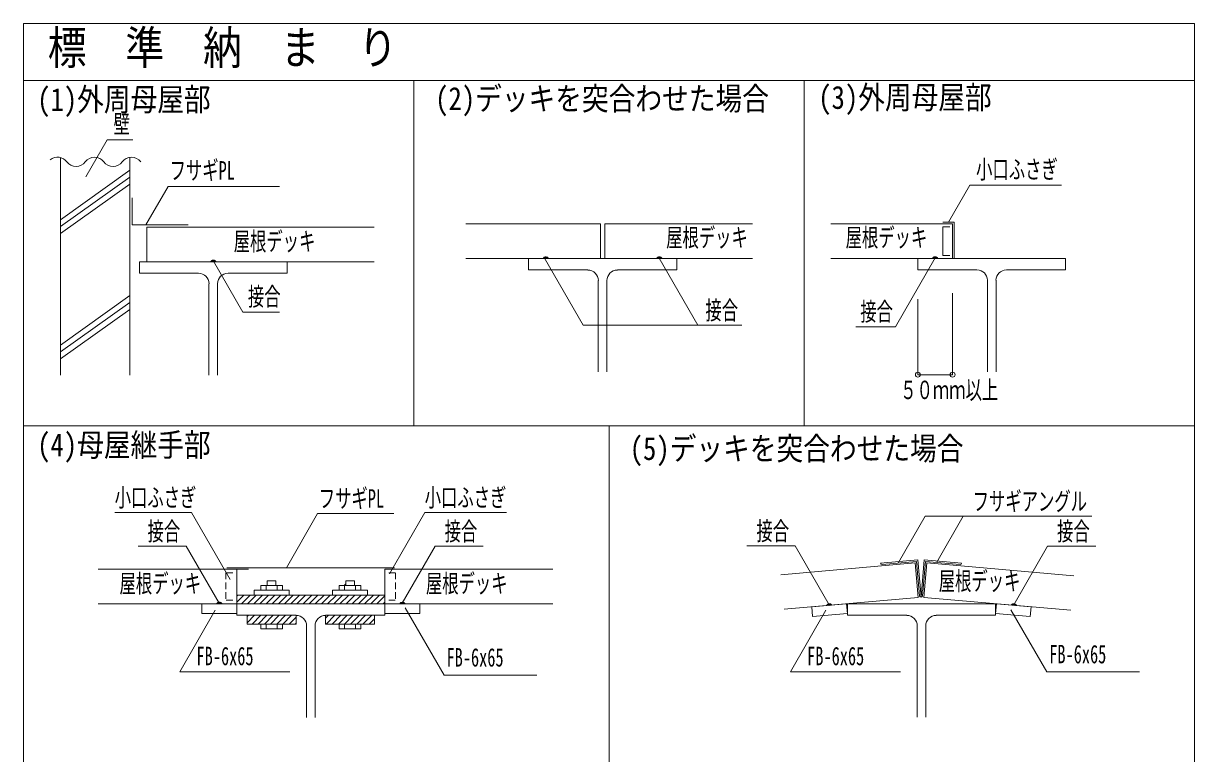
# Model space of a CAD drawing. Units: millimetres, scale not verified. Extents: x -2940 to 2940, y -2044 to 2044.
# Drawn here: x 1211 to 2940, y 966 to 2044 of the extents above; entities that cross this region are included whole.
import ezdxf
from ezdxf.enums import TextEntityAlignment as Align

# ---------------------------------------------------------------- set-up
doc = ezdxf.new("R2010")
doc.units = ezdxf.units.MM
doc.header["$LTSCALE"] = 8
doc.linetypes.add('DASHED1', pattern=[1.8, 1.2, -0.6])
for name, color, linetype, lineweight in [('0-0_特記', 4, 'Continuous', 18), ('0-7_32', 7, 'Continuous', 18), ('0-A_80', 7, 'Continuous', 18)]:
    doc.layers.add(name, color=color, linetype=linetype, lineweight=lineweight)
doc.layers.add('0-B_96', color=7, linetype='Continuous')
doc.styles.add('ＭＳ ゴシック', font='')
doc.styles.get('ＭＳ ゴシック').set_extended_font_data('MS Gothic')

msp = doc.modelspace()

# ---------------------------------------------------------------- linework, layer by layer
at = {"layer": '0-0_特記', "color": 3}
for p, q in [((1211.044, -590.165), (1211.044, 2044.5)), ((1211.044, 2044.5), (2940.286, 2044.5)), ((2940.286, -1584.549), (2940.286, 2044.5)), ((1211.044, 1960.19), (2940.286, 1960.19))]:
    msp.add_line(p, q, dxfattribs=at)
at = {"layer": '0-0_特記', "lineweight": 9}
for p, q in [((1303.356, 1817.834), (1334.918, 1872.502)), ((1334.918, 1872.502), (1372.47, 1872.502)), ((1265.788, 1846.534), (1265.788, 1525.062)), ((1368.013, 1846.87), (1368.013, 1525.062)), ((1391.905, 1747.206), (1424.57, 1803.784)), ((1424.57, 1803.784), (1589.076, 1803.784)), ((2576.903, 1750.941), (2608.466, 1805.609)), ((2608.466, 1805.609), (2743.872, 1805.609)), ((2568.62, 1744.358), (2568.62, 1702.063)), ((2578.706, 1744.358), (2568.62, 1744.358)), ((1488.042, 1692.686), (1490.027, 1694.69)), ((1489.862, 1692.686), (1492.041, 1694.885)), ((1956.829, 1680.467), (1956.829, 1697.478)), ((1980.4, 1697.478), (1979.298, 1698.599)), ((1982.201, 1697.478), (1980.379, 1699.316)), ((1980.528, 1697.986), (2037.746, 1598.882)), ((1984.022, 1697.478), (1981.843, 1699.675)), ((1985.842, 1697.478), (1983.856, 1699.481)), ((2063.027, 1697.478), (2069.434, 1697.478)), ((2146.619, 1697.478), (2148.605, 1699.481)), ((2148.438, 1697.478), (2150.618, 1699.675)), ((2149.688, 1698.142), (2206.995, 1598.882)), ((2150.258, 1697.478), (2152.082, 1699.316)), ((2152.061, 1697.478), (2153.162, 1698.599)), ((2175.631, 1680.467), (2175.631, 1697.478)), ((2498.635, 1596.675), (2557.478, 1698.594)), ((2531.695, 1680.703), (2531.695, 1697.654)), ((2749.746, 1697.654), (2531.695, 1697.654)), ((2555.185, 1697.654), (2554.086, 1698.773)), ((2556.98, 1697.654), (2555.165, 1699.487)), ((2558.794, 1697.654), (2556.622, 1699.846)), ((2560.608, 1697.654), (2558.63, 1699.651)), ((2578.706, 1702.063), (2568.62, 1702.063)), ((2749.746, 1680.703), (2749.746, 1697.654)), ((1549.118, 1692.686), (1382.384, 1692.686)), ((1491.682, 1692.686), (1493.504, 1694.525)), ((1491.731, 1693.463), (1535.118, 1618.315)), ((1493.484, 1692.686), (1494.585, 1693.808)), ((2044.376, 1680.467), (1956.829, 1680.467)), ((2088.085, 1680.467), (2175.631, 1680.467)), ((2618.941, 1680.703), (2531.695, 1680.703)), ((2662.501, 1680.703), (2749.746, 1680.703)), ((1485.004, 1660.222), (1485.004, 1525.062)), ((1497.816, 1660.222), (1497.816, 1525.062)), ((2059.802, 1530.03), (2059.802, 1664.899)), ((2072.659, 1530.03), (2072.659, 1664.899)), ((2634.314, 1665.19), (2634.314, 1530.03)), ((2647.127, 1665.19), (2647.127, 1530.03)), ((2583.012, 1525.885), (2583.012, 1646.154)), ((2531.714, 1525.885), (2531.714, 1637.346)), ((1589.047, 1618.315), (1535.118, 1618.315)), ((2271.898, 1598.882), (2037.746, 1598.882)), ((2440.024, 1596.675), (2498.635, 1596.675)), ((2531.714, 1525.885), (2583.012, 1525.885)), ((1211.044, 1450.119), (2940.286, 1450.119)), ((1346.112, 1322.633), (1459.126, 1322.633)), ((1459.126, 1322.633), (1516.343, 1223.529)), ((1599.254, 1240.87), (1645.432, 1320.852)), ((1758.154, 1320.852), (1645.432, 1320.852)), ((1751.414, 1231.792), (1803.861, 1322.633)), ((1803.861, 1322.633), (1924.503, 1322.633)), ((2503.089, 1248.579), (2542.518, 1316.872)), ((2542.518, 1316.872), (2788.378, 1316.872)), ((2559.61, 1249.149), (2598.709, 1316.872)), ((1451.408, 1272.635), (1380.362, 1272.635)), ((1451.408, 1272.635), (1500.022, 1188.434)), ((1770.315, 1188.326), (1818.991, 1272.635)), ((1890.038, 1272.635), (1818.991, 1272.635)), ((2350.446, 1273.01), (2279.398, 1273.01)), ((2350.446, 1273.01), (2400.69, 1185.986)), ((2673.286, 1186.004), (2723.303, 1272.635)), ((2794.35, 1272.635), (2723.303, 1272.635)), ((1593.554, 1214.592), (1561.382, 1214.592)), ((1561.382, 1214.592), (1561.382, 1207.58)), ((1569.426, 1207.58), (1569.426, 1214.592)), ((1583.903, 1221.605), (1571.034, 1221.605)), ((1571.034, 1221.605), (1571.034, 1214.592)), ((1583.903, 1221.605), (1583.903, 1214.592)), ((1585.511, 1207.58), (1585.511, 1214.592)), ((1593.554, 1214.592), (1593.554, 1207.58)), ((1677.211, 1214.592), (1709.383, 1214.592)), ((1677.211, 1214.592), (1677.211, 1207.58)), ((1684.549, 1214.592), (1686.862, 1216.928)), ((1685.255, 1207.58), (1685.255, 1214.592)), ((1686.862, 1221.605), (1699.731, 1221.605)), ((1686.862, 1221.605), (1686.862, 1214.592)), ((1699.731, 1221.605), (1699.731, 1214.592)), ((1701.34, 1207.58), (1701.34, 1214.592)), ((1709.383, 1214.592), (1709.383, 1207.58)), ((1744.784, 1200.569), (1525.982, 1200.569)), ((1525.982, 1189.83), (1536.624, 1200.569)), ((1525.982, 1199.011), (1527.525, 1200.569)), ((1532.855, 1187.583), (1545.724, 1200.569)), ((1541.954, 1187.583), (1554.823, 1200.569)), ((1551.054, 1187.583), (1563.924, 1200.569)), ((1560.153, 1187.583), (1573.021, 1200.569)), ((1569.254, 1187.583), (1582.12, 1200.569)), ((1578.35, 1187.583), (1591.219, 1200.569)), ((1587.451, 1187.583), (1600.32, 1200.569)), ((1596.55, 1187.583), (1609.418, 1200.569)), ((1603.205, 1207.58), (1603.205, 1200.569)), ((1605.65, 1187.583), (1618.52, 1200.569)), ((1614.749, 1187.583), (1627.618, 1200.569)), ((1623.849, 1187.583), (1636.717, 1200.569)), ((1632.948, 1187.583), (1645.816, 1200.569)), ((1642.048, 1187.583), (1654.916, 1200.569)), ((1651.147, 1187.583), (1664.016, 1200.569)), ((1660.246, 1187.583), (1673.115, 1200.569)), ((1667.561, 1207.58), (1667.561, 1200.569)), ((1669.346, 1187.583), (1682.214, 1200.569)), ((1678.445, 1187.583), (1691.314, 1200.569)), ((1687.544, 1187.583), (1700.413, 1200.569)), ((1696.643, 1187.583), (1709.512, 1200.569)), ((1705.743, 1187.583), (1718.611, 1200.569)), ((1714.844, 1187.583), (1727.71, 1200.569)), ((1723.941, 1187.583), (1736.81, 1200.569)), ((1733.042, 1187.583), (1744.784, 1199.433)), ((1441.792, 1087.162), (1494.238, 1178.002)), ((1474.508, 1187.583), (1474.508, 1173.3)), ((1496.969, 1187.583), (1498.954, 1189.586)), ((1498.789, 1187.583), (1500.968, 1189.781)), ((1500.609, 1187.583), (1502.432, 1189.422)), ((1502.411, 1187.583), (1503.513, 1188.705)), ((1525.982, 1173.17), (1525.982, 1190.18)), ((1744.784, 1187.583), (1525.982, 1187.583)), ((1742.14, 1187.583), (1744.784, 1190.252)), ((1744.784, 1173.3), (1744.784, 1190.18)), ((1744.784, 1170.574), (1744.784, 1187.583)), ((1767.245, 1187.583), (1769.23, 1189.586)), ((1769.065, 1187.583), (1771.244, 1189.781)), ((1770.885, 1187.583), (1772.708, 1189.422)), ((1772.687, 1187.583), (1773.789, 1188.705)), ((1774.849, 1181.443), (1832.067, 1082.338)), ((1796.258, 1187.583), (1796.258, 1173.3)), ((2343.463, 1087.161), (2395.91, 1178.002)), ((2375.13, 1183.042), (2376.375, 1168.813)), ((2397.506, 1184.999), (2399.31, 1187.168)), ((2399.319, 1185.158), (2401.298, 1187.538)), ((2401.132, 1185.316), (2402.788, 1187.307)), ((2402.927, 1185.474), (2403.927, 1186.686)), ((2427.653, 1170.573), (2427.653, 1187.583)), ((2427.653, 1187.583), (2646.455, 1187.583)), ((2646.455, 1170.573), (2646.455, 1187.583)), ((2669.218, 1178.603), (2722.012, 1087.161)), ((2670.076, 1185.57), (2672.229, 1187.393)), ((2671.889, 1185.411), (2674.251, 1187.411)), ((2673.702, 1185.253), (2675.678, 1186.926)), ((2675.498, 1185.096), (2676.692, 1186.117)), ((2698.978, 1183.042), (2697.734, 1168.813)), ((1474.508, 1173.3), (1525.982, 1173.3)), ((1541.409, 1170.574), (1541.409, 1157.6)), ((1541.409, 1159.486), (1552.395, 1170.574)), ((1541.409, 1168.668), (1543.297, 1170.574)), ((1548.638, 1157.6), (1561.495, 1170.574)), ((1557.738, 1157.6), (1570.594, 1170.574)), ((1566.837, 1157.6), (1579.695, 1170.574)), ((1575.937, 1157.6), (1588.794, 1170.574)), ((1585.035, 1157.6), (1597.894, 1170.574)), ((1594.137, 1157.6), (1606.993, 1170.574)), ((1603.234, 1157.6), (1613.528, 1167.987)), ((1612.334, 1157.6), (1613.528, 1158.804)), ((1613.528, 1170.574), (1613.528, 1157.6)), ((1657.236, 1170.574), (1657.236, 1157.6)), ((1657.236, 1166.184), (1661.589, 1170.574)), ((1657.238, 1170.574), (1744.784, 1170.574)), ((1657.83, 1157.6), (1670.688, 1170.574)), ((1666.93, 1157.6), (1679.787, 1170.574)), ((1676.03, 1157.6), (1688.886, 1170.574)), ((1685.129, 1157.6), (1697.986, 1170.574)), ((1694.227, 1157.6), (1707.085, 1170.574)), ((1703.328, 1157.6), (1716.184, 1170.574)), ((1712.427, 1157.6), (1725.283, 1170.574)), ((1721.526, 1157.6), (1729.358, 1165.502)), ((1729.358, 1170.574), (1729.358, 1157.6)), ((1796.258, 1173.3), (1744.784, 1173.3)), ((2376.375, 1168.813), (2427.653, 1173.299)), ((2515.2, 1170.573), (2427.653, 1170.573)), ((2558.909, 1170.573), (2646.455, 1170.573)), ((2697.734, 1168.813), (2646.455, 1173.299)), ((1613.528, 1157.6), (1541.409, 1157.6)), ((1561.382, 1157.6), (1561.382, 1150.589)), ((1593.554, 1150.589), (1561.382, 1150.589)), ((1569.426, 1150.589), (1569.426, 1157.6)), ((1585.511, 1150.589), (1585.511, 1157.6)), ((1593.554, 1157.6), (1593.554, 1150.589)), ((1628.955, 1019.958), (1628.955, 1155.006)), ((1641.811, 1019.958), (1641.811, 1155.006)), ((1657.236, 1157.6), (1729.358, 1157.6)), ((1677.211, 1157.6), (1677.211, 1150.589)), ((1677.211, 1150.589), (1709.383, 1150.589)), ((1685.255, 1150.589), (1685.255, 1157.6)), ((1701.34, 1150.589), (1701.34, 1157.6)), ((1709.383, 1157.6), (1709.383, 1150.589)), ((2530.626, 1020.135), (2530.626, 1155.005)), ((2543.483, 1020.135), (2543.483, 1155.005)), ((1441.792, 1087.162), (1604.499, 1087.162)), ((1832.067, 1082.338), (1969.021, 1082.338)), ((2343.463, 1087.161), (2506.17, 1087.161)), ((2722.012, 1087.161), (2858.966, 1087.161))]:
    msp.add_line(p, q, dxfattribs=at)
at = {"layer": '0-0_特記', "color": 2}
for p, q in [((2063.027, 1748.766), (1864.127, 1748.766)), ((2063.027, 1697.478), (2063.027, 1748.766)), ((2069.434, 1748.766), (2287.304, 1748.766)), ((1393.256, 1743.799), (1729.149, 1743.799)), ((1393.256, 1692.686), (1393.256, 1743.799)), ((1864.127, 1697.478), (2063.027, 1697.478)), ((2402.982, 1697.654), (2583.012, 1697.654)), ((1729.149, 1692.686), (1393.256, 1692.686)), ((2527.732, 1247.878), (2329.589, 1230.543)), ((2532.202, 1196.784), (2527.732, 1247.878)), ((2545.142, 1248.042), (2762.182, 1229.053)), ((1543.294, 1238.695), (1321.366, 1238.695)), ((1525.982, 1187.583), (1525.982, 1238.695)), ((1744.784, 1187.583), (1744.784, 1238.695)), ((1744.784, 1238.695), (1992.588, 1238.695)), ((2334.059, 1179.449), (2532.202, 1196.784)), ((1321.366, 1187.583), (1543.294, 1187.583)), ((1744.784, 1187.583), (1992.588, 1187.583))]:
    msp.add_line(p, q, dxfattribs=at)
at = {"layer": '0-0_特記', "color": 6}
for p, q in [((2585.186, 1750.941), (2568.62, 1750.941)), ((2585.186, 1697.654), (2585.186, 1750.941)), ((2531.582, 1252.273), (2476.638, 1247.466)), ((2529.724, 1250.058), (2478.853, 1245.607)), ((2534.174, 1199.187), (2529.724, 1250.058)), ((2536.39, 1197.328), (2531.582, 1252.273)), ((2536.455, 1197.33), (2541.262, 1252.274)), ((2538.67, 1199.189), (2543.121, 1250.06)), ((2541.262, 1252.274), (2596.207, 1247.468)), ((2543.121, 1250.06), (2594.079, 1245.602)), ((1759.176, 1240.87), (1511.59, 1240.87))]:
    msp.add_line(p, q, dxfattribs=at)
at = {"layer": '0-0_特記', "linetype": 'DASHED1', "lineweight": 9}
for p, q in [((1520.19, 1233.338), (1510.112, 1233.338)), ((1510.112, 1233.338), (1510.112, 1192.941)), ((1750.576, 1233.338), (1760.653, 1233.338)), ((1760.653, 1233.338), (1760.653, 1192.941)), ((1520.19, 1192.941), (1510.112, 1192.941)), ((1750.576, 1192.941), (1760.653, 1192.941))]:
    msp.add_line(p, q, dxfattribs=at)
at = {"layer": '0-0_特記', "color": 6}
msp.add_lwpolyline([(1454.236, 1747.206), (1371.42, 1747.206), (1371.42, 1787.018)], dxfattribs=at)
at = {"layer": '0-0_特記', "color": 2}
for points in [[(2287.304, 1697.478), (2069.434, 1697.478), (2069.434, 1748.766)], [(2583.012, 1697.654), (2583.012, 1748.766), (2402.982, 1748.766)], [(2757.712, 1177.958), (2540.671, 1196.947), (2545.142, 1248.042)]]:
    msp.add_lwpolyline(points, dxfattribs=at)
at = {"layer": '0-0_特記', "lineweight": 9}
for points in [[(1495.072, 1692.696), (1495.017, 1693.081), (1494.854, 1693.454), (1494.589, 1693.805), (1494.228, 1694.121), (1493.783, 1694.394), (1493.268, 1694.616), (1492.698, 1694.78), (1492.09, 1694.88), (1491.464, 1694.914), (1490.838, 1694.88), (1490.23, 1694.78), (1489.66, 1694.616), (1489.145, 1694.394), (1488.701, 1694.121), (1488.34, 1693.805), (1488.074, 1693.454), (1487.911, 1693.081), (1487.857, 1692.696)], [(1986.027, 1697.486), (1985.972, 1697.871), (1985.81, 1698.245), (1985.544, 1698.595), (1985.183, 1698.912), (1984.738, 1699.186), (1984.223, 1699.407), (1983.654, 1699.57), (1983.046, 1699.67), (1982.419, 1699.704), (1981.793, 1699.67), (1981.186, 1699.57), (1980.615, 1699.407), (1980.1, 1699.186), (1979.656, 1698.912), (1979.295, 1698.595), (1979.029, 1698.245), (1978.866, 1697.871), (1978.811, 1697.486)], [(2153.649, 1697.486), (2153.594, 1697.871), (2153.431, 1698.245), (2153.166, 1698.595), (2152.805, 1698.912), (2152.36, 1699.186), (2151.845, 1699.407), (2151.275, 1699.57), (2150.668, 1699.67), (2150.042, 1699.704), (2149.415, 1699.67), (2148.807, 1699.57), (2148.238, 1699.407), (2147.722, 1699.186), (2147.278, 1698.912), (2146.917, 1698.595), (2146.651, 1698.245), (2146.489, 1697.871), (2146.434, 1697.486)], [(2553.601, 1697.664), (2553.656, 1698.048), (2553.818, 1698.42), (2554.083, 1698.769), (2554.442, 1699.085), (2554.886, 1699.357), (2555.399, 1699.578), (2555.966, 1699.741), (2556.572, 1699.841), (2557.197, 1699.874), (2557.821, 1699.841), (2558.426, 1699.741), (2558.994, 1699.578), (2559.507, 1699.357), (2559.95, 1699.085), (2560.31, 1698.769), (2560.575, 1698.42), (2560.738, 1698.048), (2560.792, 1697.664)], [(1469.63, 1675.735), (1382.384, 1675.735), (1382.384, 1692.686)], [(1513.19, 1675.735), (1600.436, 1675.735), (1600.436, 1692.686)], [(1603.205, 1207.58), (1551.732, 1207.58), (1551.732, 1200.569)], [(1667.561, 1207.58), (1719.033, 1207.58), (1719.033, 1200.569)], [(1503.999, 1187.592), (1503.944, 1187.978), (1503.782, 1188.35), (1503.516, 1188.701), (1503.155, 1189.018), (1502.71, 1189.291), (1502.195, 1189.513), (1501.626, 1189.676), (1501.018, 1189.776), (1500.391, 1189.81), (1499.765, 1189.776), (1499.158, 1189.676), (1498.587, 1189.513), (1498.072, 1189.291), (1497.628, 1189.018), (1497.267, 1188.701), (1497.002, 1188.35), (1496.838, 1187.978), (1496.784, 1187.592)], [(1613.528, 1170.574), (1525.982, 1170.574), (1525.982, 1187.583)], [(1774.275, 1187.592), (1774.22, 1187.978), (1774.058, 1188.35), (1773.792, 1188.701), (1773.431, 1189.018), (1772.986, 1189.291), (1772.471, 1189.513), (1771.902, 1189.676), (1771.294, 1189.776), (1770.667, 1189.81), (1770.041, 1189.776), (1769.434, 1189.676), (1768.863, 1189.513), (1768.348, 1189.291), (1767.904, 1189.018), (1767.543, 1188.701), (1767.278, 1188.35), (1767.114, 1187.978), (1767.06, 1187.592)], [(2375.13, 1183.042), (2426.408, 1187.528), (2427.653, 1173.299)], [(2404.509, 1185.621), (2404.421, 1186), (2404.226, 1186.358), (2403.93, 1186.683), (2403.544, 1186.967), (2403.077, 1187.201), (2402.544, 1187.377), (2401.962, 1187.49), (2401.349, 1187.537), (2400.722, 1187.516), (2400.1, 1187.428), (2399.504, 1187.275), (2398.95, 1187.062), (2398.457, 1186.797), (2398.038, 1186.486), (2397.706, 1186.139), (2397.471, 1185.766), (2397.342, 1185.381), (2397.321, 1184.992)], [(2698.978, 1183.042), (2647.7, 1187.528), (2646.455, 1173.299)], [(2677.08, 1184.966), (2677.059, 1185.355), (2676.93, 1185.741), (2676.695, 1186.114), (2676.364, 1186.46), (2675.945, 1186.771), (2675.45, 1187.037), (2674.897, 1187.25), (2674.301, 1187.402), (2673.679, 1187.49), (2673.053, 1187.511), (2672.438, 1187.465), (2671.857, 1187.351), (2671.324, 1187.175), (2670.858, 1186.942), (2670.47, 1186.658), (2670.175, 1186.332), (2669.98, 1185.974), (2669.892, 1185.595)]]:
    msp.add_lwpolyline(points, dxfattribs=at)
at = {"layer": '0-0_特記', "color": 7}
for centre, start, end in [((1261.558, 1830.03), 36.8699, 129.27195), ((1288.818, 1850.475), 216.872, 323.1322), ((1316.078, 1830.03), 36.872, 143.1322), ((1343.338, 1850.475), 216.872, 323.1322), ((1370.598, 1830.03), 36.872, 143.1322)]:
    msp.add_arc(centre, 17.038, start, end, dxfattribs=at)
at = {"layer": '0-0_特記', "color": 6}
for centre, start, end in [((2478.674, 1247.644), 185, 275), ((2594.17, 1247.644), 267.439, 355), ((2536.211, 1199.365), 185, 275), ((2536.634, 1199.367), 265, 355)]:
    msp.add_arc(centre, 2.045, start, end, dxfattribs=at)
at = {"layer": '0-0_特記', "lineweight": 9}
for centre, major_axis, start_param, end_param in [((2044.376, 1664.899), (15.566, 0), 6.28318531, 7.85398163), ((2088.085, 1664.899), (15.566, 0), 1.57079633, 3.14159265), ((2618.941, 1665.19), (15.514, 0), 6.28318531, 7.85398163), ((2662.501, 1665.19), (15.514, 0), 1.57079633, 3.14159265), ((2662.501, 1665.19), (15.514, 0), 1.57079633, 3.14159265), ((1469.63, 1660.222), (15.514, 0), 6.28318531, 7.85398163), ((1513.19, 1660.222), (15.514, 0), 1.57079633, 3.14159265), ((1613.528, 1155.006), (15.566, 0), 6.28318531, 7.85398163), ((1657.238, 1155.006), (15.566, 0), 1.57079633, 3.14159265), ((2515.2, 1155.005), (15.566, 0), 6.28318531, 7.85398163), ((2558.909, 1155.005), (15.566, 0), 1.57079633, 3.14159265)]:
    msp.add_ellipse(centre, major_axis=major_axis, ratio=0.991012, start_param=start_param, end_param=end_param, dxfattribs=at)
for centre in [(2531.714, 1525.885), (2583.012, 1525.885)]:
    msp.add_ellipse(centre, major_axis=(3.71, 0), ratio=0.991012, dxfattribs=at)
at = {"layer": '0-7_32'}
for p, q in [((1787.458, 1450.119), (1787.458, 1960.19)), ((2363.872, 1450.119), (2363.872, 1960.19)), ((2075.666, 940.048), (2075.666, 1450.119))]:
    msp.add_line(p, q, dxfattribs=at)
at = {"layer": '0-A_80'}
for p, q in [((1368.013, 1827.638), (1265.788, 1754.654)), ((1368.013, 1817.415), (1265.788, 1744.431)), ((1368.013, 1807.193), (1265.788, 1734.208)), ((1368.013, 1642.577), (1265.788, 1569.592)), ((1368.013, 1632.354), (1265.788, 1559.37)), ((1368.013, 1622.132), (1265.788, 1549.147))]:
    msp.add_line(p, q, dxfattribs=at)

# ---------------------------------------------------------------- texts
at = {"layer": '0-0_特記', "color": 7, "style": 'ＭＳ ゴシック'}
for s, height, width, p in [('標\u3000準\u3000納\u3000ま\u3000り', 49.45, 0.85, (1246.958, 1969.254)), ('小口ふさぎ', 27.21, 0.65, (2617.694, 1807.288)), ('屋根デッキ', 27.21, 0.65, (1521.482, 1700.989)), ('屋根デッキ', 27.21, 0.65, (2160.031, 1706.651)), ('屋根デッキ', 27.21, 0.65, (2424.974, 1706.651)), ('小口ふさぎ', 27.21, 0.65, (1345.814, 1322.845)), ('フサギPL', 27.21, 0.65, (1647.159, 1321.427)), ('小口ふさぎ', 27.21, 0.65, (1803.563, 1322.845)), ('屋根デッキ', 27.21, 0.65, (1352.869, 1195.866)), ('屋根デッキ', 27.21, 0.65, (1805.27, 1195.866)), ('屋根デッキ', 27.21, 0.65, (2562.456, 1199.457)), ('FB-6x65', 27.21, 0.65, (1466.585, 1088.77)), ('FB-6x65', 27.21, 0.65, (2368.256, 1088.77)), ('FB-6x65', 27.21, 0.65, (2725.715, 1091.593)), ('FB-6x65', 27.21, 0.65, (1835.77, 1086.77))]:
    msp.add_text(s, height=height, dxfattribs=dict(at, width=width)).set_placement(p, align=Align.BOTTOM_LEFT)
at = {"layer": '0-B_96', "style": 'ＭＳ ゴシック'}
for s, height, width, p in [('(1)外周母屋部', 34.01, 0.85, (1231.347, 1905.045)), ('(2)デッキを突合わせた場合', 34.01, 0.85, (1819.012, 1906.335)), ('(3)外周母屋部', 34.01, 0.85, (2384.621, 1908.114)), ('壁', 27.21, 0.65, (1344.172, 1874.317)), ('フサギPL', 27.21, 0.65, (1426.866, 1805.83)), ('接合', 27.21, 0.65, (1542.485, 1619.584)), ('接合', 27.21, 0.65, (2218.018, 1599.162)), ('接合', 27.21, 0.65, (2446.662, 1597.406)), ('５０ｍｍ以上', 27.21, 0.65, (2505.668, 1481.704)), ('(4)母屋継手部', 34.01, 0.85, (1231.347, 1394.981)), ('(5)デッキを突合わせた場合', 34.01, 0.85, (2106.253, 1389.714)), ('フサギアングル', 27.21, 0.65, (2612.65, 1317.153)), ('接合', 27.21, 0.65, (1394.302, 1272.916)), ('接合', 27.21, 0.65, (1832.931, 1272.916)), ('接合', 27.21, 0.65, (2293.339, 1273.291)), ('接合', 27.21, 0.65, (2737.243, 1272.916))]:
    msp.add_text(s, height=height, dxfattribs=dict(at, width=width)).set_placement(p, align=Align.BOTTOM_LEFT)

doc.saveas('drawing.dxf')
